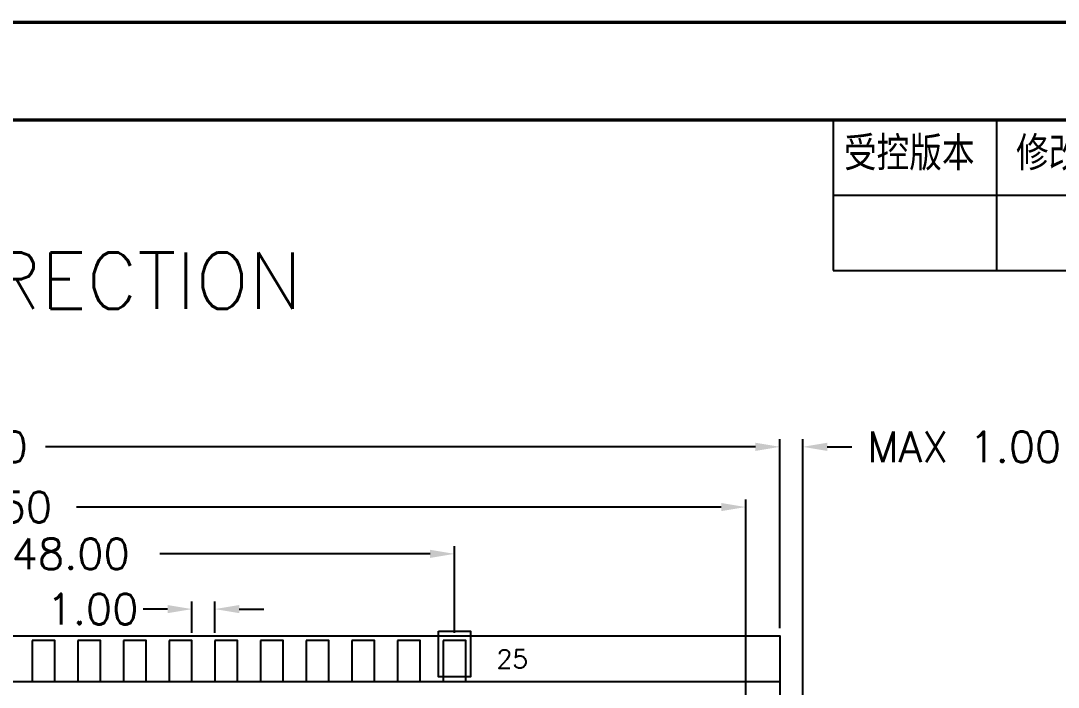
# Model space of a CAD drawing. Header units: millimetres. Extents: x 50 to 800, y 302 to 428.
# Drawn here: x 135.82 to 181.26, y 398.9 to 428.07 of the extents above; entities that cross this region are included whole.
import ezdxf
from ezdxf.enums import TextEntityAlignment as Align

# ---------------------------------------------------------------- set-up
doc = ezdxf.new("R2010")
doc.units = ezdxf.units.MM
doc.header["$LTSCALE"] = 3
doc.layers.get('DEFPOINTS').update_dxf_attribs({"linetype": 'CONTINUOUS'})
for name, color, linetype in [('1', 4, 'CONTINUOUS'), ('DIM', 4, 'CONTINUOUS'), ('DWG', 7, 'CONTINUOUS'), ('title', 7, 'CONTINUOUS')]:
    doc.layers.add(name, color=color, linetype=linetype)
doc.styles.add('ROMANS', font='romans.shx')
doc.styles.add('title', font='arial.ttf', dxfattribs={"width": 0.8, "height": 5})
doc.dimstyles.new('LCDDIM', dxfattribs={"dimtxt": 0.7, "dimasz": 0.56, "dimexe": 0.175, "dimexo": 0.175, "dimgap": 0.14, "dimtad": 0, "dimzin": 0, "dimdsep": 46, "dimtxsty": 'ROMANS', "dimcen": 2.5, "dimadec": 0, "dimazin": 0, "dimtfac": 1, "dimtofl": 0, "dimtmove": 0, "dimatfit": 3, "dimfxl": 0, "dimarcsym": 0})

# ---------------------------------------------------------------- blocks, each defined once
blk = doc.blocks.new('*D5')
at = {"layer": 'DEFPOINTS', "color": 0}
for p in [(154.823, 404.738), (106.823, 400.95), (154.823, 400.95)]:
    blk.add_point(p, dxfattribs=at)
at = {"layer": 'DIM', "color": 0, "lineweight": -2}
for p, q in [((106.823, 401.285), (106.823, 405.073)), ((154.823, 401.285), (154.823, 405.073)), ((107.895, 404.738), (119.175, 404.738)), ((153.751, 404.738), (141.917, 404.738))]:
    blk.add_line(p, q, dxfattribs=at)
at = {"layer": 'DIM', "color": 0}
for points in [[(107.895, 404.917), (107.895, 404.559), (106.823, 404.738)], [(153.751, 404.917), (153.751, 404.559), (154.823, 404.738)]]:
    blk.add_solid(points, dxfattribs=at)
at = {"layer": 'DIM', "color": 0, "insert": (130.546, 404.738), "char_height": 1.34, "attachment_point": 5, "style": 'ROMANS'}
blk.add_mtext('PITCH 2.00X24=48.00', dxfattribs=at)
blk = doc.blocks.new('*D6')
at = {"layer": 'DEFPOINTS', "color": 0}
for p in [(143.323, 402.32), (143.323, 400.95), (144.323, 400.95)]:
    blk.add_point(p, dxfattribs=at)
at = {"layer": 'DIM', "color": 0, "lineweight": -2}
for p, q in [((143.323, 401.285), (143.323, 402.655)), ((144.323, 401.285), (144.323, 402.655)), ((142.251, 402.32), (141.179, 402.32)), ((145.395, 402.32), (146.467, 402.32))]:
    blk.add_line(p, q, dxfattribs=at)
at = {"layer": 'DIM', "color": 0}
for points in [[(142.251, 402.499), (142.251, 402.142), (143.323, 402.32)], [(145.395, 402.499), (145.395, 402.142), (144.323, 402.32)]]:
    blk.add_solid(points, dxfattribs=at)
at = {"layer": 'DIM', "color": 0, "insert": (138.965, 402.32), "char_height": 1.34, "attachment_point": 5, "style": 'ROMANS'}
blk.add_mtext('1.00', dxfattribs=at)
blk = doc.blocks.new('*D8')
at = {"layer": 'DEFPOINTS', "color": 0}
for p in [(170.073, 409.422), (169.073, 401.15), (170.073, 378.9)]:
    blk.add_point(p, dxfattribs=at)
at = {"layer": 'DIM', "color": 0, "lineweight": -2}
for p, q in [((168.001, 409.422), (166.929, 409.422)), ((169.073, 401.485), (169.073, 409.757)), ((170.073, 379.235), (170.073, 409.757)), ((171.145, 409.422), (172.217, 409.422))]:
    blk.add_line(p, q, dxfattribs=at)
at = {"layer": 'DIM', "color": 0}
for points in [[(168.001, 409.601), (168.001, 409.244), (169.073, 409.422)], [(171.145, 409.601), (171.145, 409.244), (170.073, 409.422)]]:
    blk.add_solid(points, dxfattribs=at)
at = {"layer": 'DIM', "color": 0, "insert": (177.143, 409.422), "char_height": 1.34, "attachment_point": 5, "style": 'ROMANS'}
blk.add_mtext('MAX 1.00', dxfattribs=at)
blk = doc.blocks.new('*D16')
at = {"layer": 'DEFPOINTS', "color": 0}
for p in [(167.573, 406.787), (94.073, 397.65), (167.573, 397.65)]:
    blk.add_point(p, dxfattribs=at)
at = {"layer": 'DIM', "color": 0, "lineweight": -2}
for p, q in [((94.073, 397.985), (94.073, 407.122)), ((95.145, 406.787), (123.377, 406.787)), ((166.501, 406.787), (138.27, 406.787)), ((167.573, 397.985), (167.573, 407.122))]:
    blk.add_line(p, q, dxfattribs=at)
at = {"layer": 'DIM', "color": 0}
for points in [[(95.145, 406.965), (95.145, 406.608), (94.073, 406.787)], [(166.501, 406.965), (166.501, 406.608), (167.573, 406.787)]]:
    blk.add_solid(points, dxfattribs=at)
at = {"layer": 'DIM', "color": 0, "insert": (130.823, 406.787), "char_height": 1.34, "attachment_point": 5, "style": 'ROMANS'}
blk.add_mtext('MIN V.A 73.50', dxfattribs=at)
blk = doc.blocks.new('*D17')
at = {"layer": 'DEFPOINTS', "color": 0}
for p in [(169.073, 409.422), (92.573, 401.15), (169.073, 401.15)]:
    blk.add_point(p, dxfattribs=at)
at = {"layer": 'DIM', "color": 0, "lineweight": -2}
for p, q in [((92.573, 401.485), (92.573, 409.757)), ((93.645, 409.422), (124.889, 409.422)), ((168.001, 409.422), (136.91, 409.422)), ((169.073, 401.485), (169.073, 409.757))]:
    blk.add_line(p, q, dxfattribs=at)
at = {"layer": 'DIM', "color": 0}
for points in [[(93.645, 409.601), (93.645, 409.244), (92.573, 409.422)], [(168.001, 409.601), (168.001, 409.244), (169.073, 409.422)]]:
    blk.add_solid(points, dxfattribs=at)
at = {"layer": 'DIM', "color": 0, "insert": (130.899, 409.422), "char_height": 1.34, "attachment_point": 5, "style": 'ROMANS'}
blk.add_mtext('76.50%%p0.20', dxfattribs=at)
blk = doc.blocks.new('DWG')
at = {"layer": 'DWG'}
blk.add_line((0, 42.5), (76.5, 42.5), dxfattribs=at)
for points in [[(0, 0), (0, 44.5), (76.5, 44.5), (76.5, 0)], [(43.75, 44.3), (43.75, 42.5), (44.75, 42.5), (44.75, 44.3)], [(45.75, 44.3), (45.75, 42.5), (46.75, 42.5), (46.75, 44.3)], [(47.75, 44.3), (47.75, 42.5), (48.75, 42.5), (48.75, 44.3)], [(49.75, 44.3), (49.75, 42.5), (50.75, 42.5), (50.75, 44.3)], [(51.75, 44.3), (51.75, 42.5), (52.75, 42.5), (52.75, 44.3)], [(53.75, 44.3), (53.75, 42.5), (54.75, 42.5), (54.75, 44.3)], [(55.75, 44.3), (55.75, 42.5), (56.75, 42.5), (56.75, 44.3)], [(57.75, 44.3), (57.75, 42.5), (58.75, 42.5), (58.75, 44.3)], [(59.75, 44.3), (59.75, 42.5), (60.75, 42.5), (60.75, 44.3)], [(61.75, 44.3), (61.75, 42.5), (62.75, 42.5), (62.75, 44.3)]]:
    blk.add_lwpolyline(points, close=True, dxfattribs=at)
at = {"layer": 'DWG', "style": 'ROMANS'}
blk.add_text('25', height=0.804, dxfattribs=at).set_placement((64.781, 43.49), align=Align.MIDDLE)
blk = doc.blocks.new('SIGN-C')
at = {"layer": '1', "color": 4, "const_width": 0.238}
blk.add_lwpolyline([(0, 0), (0, 210), (297, 210), (297, 0)], close=True, dxfattribs=at)
at = {"layer": 'title'}
for p, q in [((203.24, 202.863), (203.24, 197.364)), ((215.177, 202.863), (215.177, 197.364)), ((203.24, 197.364), (203.24, 191.865)), ((203.24, 197.364), (289.863, 197.364)), ((215.177, 197.364), (215.177, 191.865)), ((203.24, 191.865), (289.863, 191.865))]:
    blk.add_line(p, q, dxfattribs=at)
at = {"layer": 'title', "const_width": 0.238}
blk.add_lwpolyline([(7.137, 7.137), (7.137, 202.863), (289.863, 202.863), (289.863, 7.137)], close=True, dxfattribs=at)
at = {"layer": 'title', "style": 'title', "width": 0.8}
for s, p in [('受控版本', (204.031, 199.418)), ('修改版本', (216.613, 199.418))]:
    blk.add_text(s, height=2.1876, dxfattribs=at).set_placement(p)

msp = doc.modelspace()

# ---------------------------------------------------------------- linework, layer by layer
at = {"layer": 'DIM'}
msp.add_lwpolyline([(154.123, 401.35), (155.523, 401.35), (155.523, 399.35), (154.123, 399.35)], close=True, dxfattribs=at)

# ---------------------------------------------------------------- block references
at = {"layer": 'DWG'}
msp.add_blockref('DWG', (92.573, 356.65), dxfattribs=at)
at = {"layer": 'title', "xscale": 0.5987992081486201, "yscale": 0.5987992081486201, "zscale": 0.5987992081486242}
msp.add_blockref('SIGN-C', (49.707, 302.253), dxfattribs=at)

# ---------------------------------------------------------------- texts
at = {"layer": 'title', "color": 2, "style": 'ROMANS'}
msp.add_text('VIEWING DIRECTION', height=2.47484, dxfattribs=at).set_placement((116.967, 415.461))

# ---------------------------------------------------------------- dimensions: what is measured, and where the dimension line sits
at = {"layer": 'DIM'}
for base, p1, p2, text, picture, middle in [((170.073, 409.422), (169.073, 401.15), (170.073, 378.9), 'MAX <>', '*D8', (177.143, 409.422)), ((167.573, 406.787), (94.073, 397.65), (167.573, 397.65), 'MIN V.A <>', '*D16', (130.823, 406.787))]:
    dim = msp.add_linear_dim(base=base, p1=p1, p2=p2, text=text, dimstyle='LCDDIM', override={"dimtxt": 1.34, "dimasz": 1.072, "dimexe": 0.335, "dimexo": 0.335, "dimgap": 0.268, "dimatfit": 0}, dxfattribs=at)
    dim.commit()
    dim.dimension.update_dxf_attribs({"geometry": picture, "text_midpoint": middle})
dim = msp.add_linear_dim(base=(169.073, 409.422), p1=(92.573, 401.15), p2=(169.073, 401.15), angle=0, text='<>%%p0.20', dimstyle='LCDDIM', override={"dimtxt": 1.34, "dimasz": 1.072, "dimexe": 0.335, "dimexo": 0.335, "dimgap": 0.268, "dimatfit": 0}, dxfattribs=at)
dim.commit()
dim.dimension.update_dxf_attribs({"geometry": '*D17', "text_midpoint": (130.899, 409.422), "dimtype": 161})
dim = msp.add_linear_dim(base=(154.823, 404.738), p1=(106.823, 400.95), p2=(154.823, 400.95), text='PITCH 2.00X24=<>', dimstyle='LCDDIM', override={"dimtxt": 1.34, "dimasz": 1.072, "dimexe": 0.335, "dimexo": 0.335, "dimgap": 0.268, "dimatfit": 0}, dxfattribs=at)
dim.commit()
dim.dimension.update_dxf_attribs({"geometry": '*D5', "text_midpoint": (130.546, 404.738), "dimtype": 160})
dim = msp.add_linear_dim(base=(143.323, 402.32), p1=(144.323, 400.95), p2=(143.323, 400.95), dimstyle='LCDDIM', override={"dimtxt": 1.34, "dimasz": 1.072, "dimexe": 0.335, "dimexo": 0.335, "dimgap": 0.268, "dimatfit": 0}, dxfattribs=at)
dim.commit()
dim.dimension.update_dxf_attribs({"geometry": '*D6', "text_midpoint": (138.965, 402.32), "dimtype": 160})

doc.saveas('drawing.dxf')
